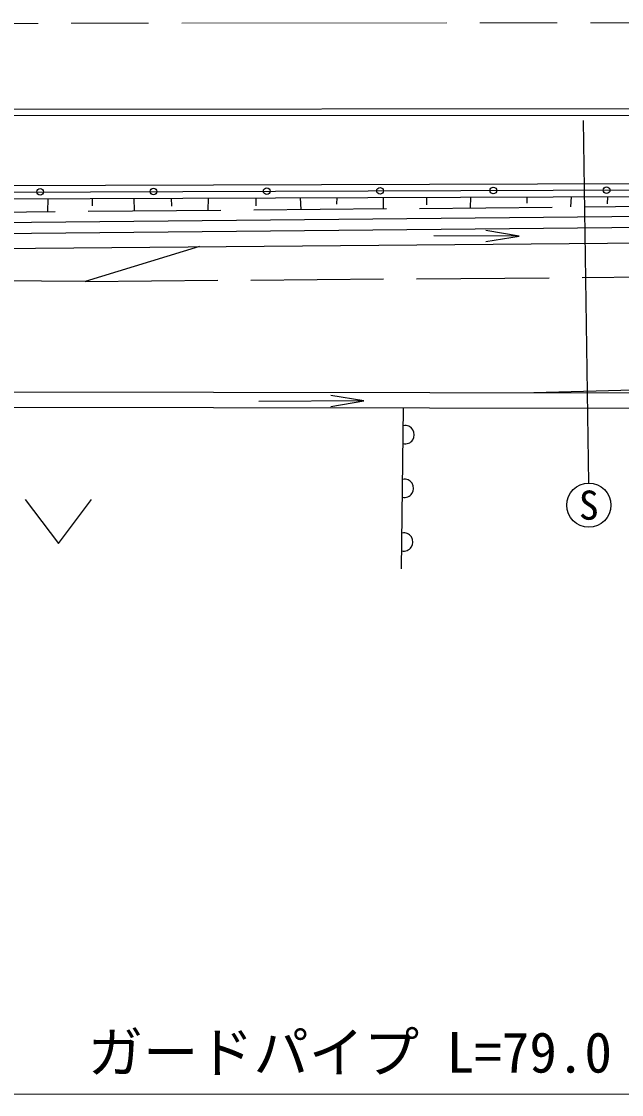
# Model space of a CAD drawing. Units: millimetres, scale not verified. Extents: x 40000 to 680000, y 20000 to 380000.
# Drawn here: x 78664 to 105828, y 238096 to 286666 of the extents above; entities that cross this region are included whole.
import ezdxf
from ezdxf.enums import TextEntityAlignment as Align

# ---------------------------------------------------------------- set-up
doc = ezdxf.new("R2010")
doc.units = ezdxf.units.MM
doc.header["$LTSCALE"] = 1000
doc.linetypes.add('CHAIN', pattern=[18.5, 12, -1.5, 3.5, -1.5])
doc.linetypes.add('DASHED', pattern=[7.5, 6, -1.5])
for name, color, linetype, lineweight in [('M-BGD', 7, 'Continuous', 25), ('M-BGD-EXST', 7, 'Continuous', 25), ('M-BMK', 2, 'CHAIN', 13), ('M-STR-HTXT', 7, 'Continuous', 13)]:
    doc.layers.add(name, color=color, linetype=linetype, lineweight=lineweight)
doc.styles.add('ＭＳ ゴシック', font='')
doc.styles.get('ＭＳ ゴシック').set_extended_font_data('MS Gothic')

# ---------------------------------------------------------------- blocks, each defined once
blk = doc.blocks.new('open_arrow')
at = {"color": 0, "linetype": 'Continuous', "lineweight": -2}
blk.add_lwpolyline([(7.5, 1.25), (0, 0), (7.5, -1.25)], dxfattribs=at)

msp = doc.modelspace()

# ---------------------------------------------------------------- linework, layer by layer
at = {"layer": 'M-BGD'}
for p, q in [((66677, 282694), (144856, 282759)), ((66678, 282394), (144856, 282459)), ((66686, 279209), (145346, 279461)), ((66687, 278909), (143617, 279155)), ((66688, 278609), (145348, 278861)), ((79858, 278651), (79841, 278055)), ((81860, 278657), (81872, 278322)), ((83750, 278663), (83761, 278091)), ((85448, 278669), (85463, 278303)), ((87116, 278674), (87101, 278121)), ((89277, 278681), (89269, 278322)), ((91284, 278688), (91311, 278159)), ((92937, 278693), (92918, 278394)), ((95044, 278700), (95040, 278192)), ((97003, 278706), (97005, 278361)), ((98988, 278712), (98977, 278228)), ((101546, 278720), (101543, 278444)), ((103543, 278727), (103521, 278269)), ((105187, 278732), (105181, 278410)), ((66691, 277462), (145395, 278223)), ((66692, 276962), (145395, 277723)), ((66694, 276296), (145395, 276995)), ((86727, 276474), (81551, 274903)), ((81551, 274903), (66697, 274968)), ((101863, 269868), (141815, 271025)), ((66710, 269919), (142104, 269809)), ((66712, 269219), (142103, 269109)), ((95868, 261893), (95963, 269176))]:
    msp.add_line(p, q, dxfattribs=at)
at = {"layer": 'M-BGD', "linetype": 'DASHED'}
for p, q in [((66690, 277937), (145353, 278646)), ((81551, 274903), (111660, 275141))]:
    msp.add_line(p, q, dxfattribs=at)
at = {"layer": 'M-BGD'}
for centre in [(79509, 278950), (84638, 278966), (89766, 278983), (94895, 278999), (100024, 279016), (105152, 279032)]:
    msp.add_circle(centre, 150, dxfattribs=at)
for centre in [(96034, 267961), (96002, 265534), (95970, 263106)]:
    msp.add_arc(centre, 414, 257.2177, 101.2817, dxfattribs=at)
at = {"layer": 'M-BGD-EXST'}
for p, q in [((104083, 282186), (104330, 265774)), ((101188, 276941), (97336, 276966)), ((94163, 269501), (89416, 269461)), ((78838, 265030), (80338, 263030)), ((80338, 263030), (81838, 265030))]:
    msp.add_line(p, q, dxfattribs=at)
msp.add_circle((104345, 264774), 1000, dxfattribs=at)
at = {"layer": 'M-BMK'}
msp.add_line((67418, 286568), (166860, 286666), dxfattribs=at)
at = {"layer": 'M-STR-HTXT'}
msp.add_line((66792, 238118), (145989, 238096), dxfattribs=at)

# ---------------------------------------------------------------- block references
at = {"layer": 'M-BGD-EXST', "xscale": 200, "yscale": 200}
for p, rotation in [((101188, 276941), 179.6), ((94163, 269501), 180.5)]:
    msp.add_blockref('open_arrow', p, dxfattribs=dict(at, rotation=rotation))

# ---------------------------------------------------------------- texts
at = {"layer": 'M-BGD-EXST', "style": 'ＭＳ ゴシック'}
msp.add_text('S', height=1320, dxfattribs=at).set_placement((104345, 264774), align=Align.MIDDLE_CENTER)
at = {"layer": 'M-STR-HTXT', "style": 'ＭＳ ゴシック'}
msp.add_text('ガードパイプ L=79.0', height=1833, dxfattribs=at).set_placement((81665, 238538), align=Align.BOTTOM_LEFT)

doc.saveas('drawing.dxf')
